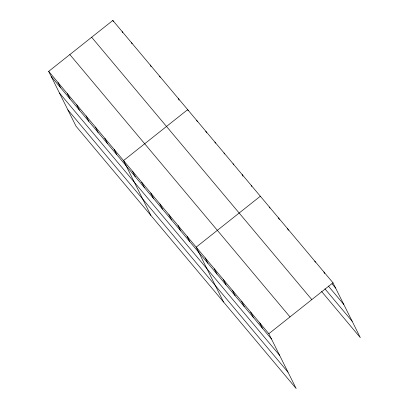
<?xml version="1.0" encoding="UTF-8"?>
<svg xmlns="http://www.w3.org/2000/svg" width="409" height="409" viewBox="0 0 409 409"><rect width="100%" height="100%" fill="white"/><g stroke="black" fill="none" stroke-linecap="round" stroke-linejoin="round"><path stroke-width="0.61" d="M48.676 71.37L268.836 333.718L296.172 388.55L76.013 126.202L48.676 71.37L112.828 20.45L332.987 282.798L360.324 337.629L321.627 291.52M260.334 196.223L196.182 247.143L223.524 301.975M268.836 333.718L332.987 282.798M332.062 283.846L335.62 288.079M328.371 286.08L343.77 304.434M324.925 288.815L352.169 321.28M91.657 37.255L311.816 299.603M69.847 54.566L290.007 316.919M51.309 76.652L271.469 339M59.463 93.001L279.623 355.349M67.863 109.847L288.023 372.2M323.902 271.98L324.695 273.565M314.823 261.157L315.349 262.21M287.578 228.692L288.365 230.272M278.493 217.869L279.286 219.454M269.413 207.046L269.94 208.104M251.249 185.405L251.775 186.458M242.169 174.582L242.961 176.167M233.089 163.758L233.616 164.817M224.004 152.935L224.531 153.994M214.924 142.117L215.451 143.17M205.845 131.294L206.632 132.879M196.76 120.471L197.286 121.529M188.206 110.706L187.68 109.648L123.533 160.568L150.87 215.4M178.324 98.497L179.111 100.082M159.607 76.202L160.134 77.255M150.251 65.051L151.044 66.631M131.54 42.751L132.066 43.804M122.184 31.6L122.71 32.654M112.828 20.45L113.354 21.508M259.756 322.9L262.389 328.176M250.676 312.077L253.304 317.358M241.591 301.254L244.224 306.535M232.511 290.431L235.144 295.712M223.432 279.613L226.059 284.889M214.347 268.79L216.98 274.071M205.267 257.967L207.9 263.248M187.102 236.32L189.735 241.601M178.022 225.502L180.655 230.778M168.937 214.679L171.57 219.96M159.858 203.856L162.491 209.137M150.778 193.033L153.411 198.314M141.693 182.215L144.326 187.491M132.613 171.391L135.246 176.673M114.177 149.418L116.805 154.699M104.816 138.268L107.449 143.549M95.461 127.117L98.094 132.398M86.105 115.967L88.738 121.248M76.749 104.822L79.382 110.098M67.393 93.671L70.026 98.947M58.032 82.521L60.665 87.802"/></g></svg>
